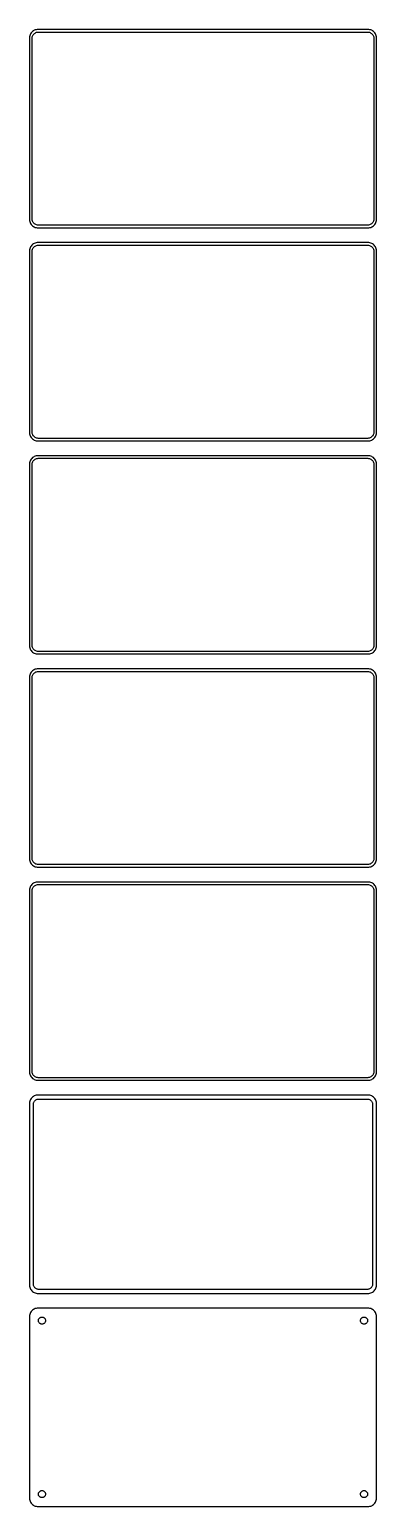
# Model space of a CAD drawing. Header units: metres. Extents: x -105 to 105, y 1875 to 3801.
# Drawn here: x -105 to 105, y 1875 to 2769 of the extents above; entities that cross this region are included whole.
import ezdxf

# ---------------------------------------------------------------- set-up
doc = ezdxf.new("R2010")
doc.units = ezdxf.units.M

msp = doc.modelspace()

# ---------------------------------------------------------------- linework, layer by layer
for p, q in [((-104.961, 2764.63), (-105, 2764)), ((-105, 2764), (-105, 2654)), ((-104.843, 2765.24), (-104.961, 2764.63)), ((-104.649, 2765.84), (-104.843, 2765.24)), ((-104.382, 2766.41), (-104.649, 2765.84)), ((-104.045, 2766.94), (-104.382, 2766.41)), ((-103.645, 2767.42), (-104.045, 2766.94)), ((-103.187, 2767.85), (-103.645, 2767.42)), ((-103.5, 2763.5), (-103.468, 2764)), ((-103.5, 2654.5), (-103.5, 2763.5)), ((-103.468, 2764), (-103.374, 2764.49)), ((-103.374, 2764.49), (-103.219, 2764.97)), ((-103.219, 2764.97), (-103.005, 2765.43)), ((-102.679, 2768.22), (-103.187, 2767.85)), ((-103.005, 2765.43), (-102.736, 2765.85)), ((-102.736, 2765.85), (-102.416, 2766.24)), ((-102.129, 2768.52), (-102.679, 2768.22)), ((-102.416, 2766.24), (-102.05, 2766.58)), ((-101.545, 2768.76), (-102.129, 2768.52)), ((-102.05, 2766.58), (-101.643, 2766.88)), ((-101.643, 2766.88), (-101.203, 2767.12)), ((-100.937, 2768.91), (-101.545, 2768.76)), ((-101.203, 2767.12), (-100.736, 2767.3)), ((-100.314, 2768.99), (-100.937, 2768.91)), ((-100.736, 2767.3), (-100.25, 2767.43)), ((100.314, 2768.99), (-100.314, 2768.99)), ((-100.25, 2767.43), (-99.7512, 2767.49)), ((-99.7512, 2767.49), (99.7512, 2767.49)), ((99.7512, 2767.49), (100.25, 2767.43)), ((100.25, 2767.43), (100.736, 2767.3)), ((100.937, 2768.91), (100.314, 2768.99)), ((100.736, 2767.3), (101.203, 2767.12)), ((101.545, 2768.76), (100.937, 2768.91)), ((101.203, 2767.12), (101.643, 2766.88)), ((102.129, 2768.52), (101.545, 2768.76)), ((101.643, 2766.88), (102.05, 2766.58)), ((102.05, 2766.58), (102.416, 2766.24)), ((102.679, 2768.22), (102.129, 2768.52)), ((102.416, 2766.24), (102.736, 2765.85)), ((103.187, 2767.85), (102.679, 2768.22)), ((102.736, 2765.85), (103.005, 2765.43)), ((103.005, 2765.43), (103.219, 2764.97)), ((103.645, 2767.42), (103.187, 2767.85)), ((103.219, 2764.97), (103.374, 2764.49)), ((103.374, 2764.49), (103.468, 2764)), ((103.468, 2764), (103.5, 2763.5)), ((103.5, 2763.5), (103.5, 2654.5)), ((104.045, 2766.94), (103.645, 2767.42)), ((104.382, 2766.41), (104.045, 2766.94)), ((104.649, 2765.84), (104.382, 2766.41)), ((104.843, 2765.24), (104.649, 2765.84)), ((104.961, 2764.63), (104.843, 2765.24)), ((105, 2764), (104.961, 2764.63)), ((105, 2654), (105, 2764)), ((-105, 2654), (-104.961, 2653.37)), ((-104.961, 2653.37), (-104.843, 2652.76)), ((-104.843, 2652.76), (-104.649, 2652.16)), ((-104.649, 2652.16), (-104.382, 2651.59)), ((-104.382, 2651.59), (-104.045, 2651.06)), ((-104.045, 2651.06), (-103.645, 2650.58)), ((-103.645, 2650.58), (-103.187, 2650.15)), ((-103.468, 2654), (-103.5, 2654.5)), ((-103.374, 2653.51), (-103.468, 2654)), ((-103.219, 2653.03), (-103.374, 2653.51)), ((-103.005, 2652.57), (-103.219, 2653.03)), ((-103.187, 2650.15), (-102.679, 2649.78)), ((-102.736, 2652.15), (-103.005, 2652.57)), ((-102.416, 2651.76), (-102.736, 2652.15)), ((-102.679, 2649.78), (-102.129, 2649.48)), ((-102.05, 2651.42), (-102.416, 2651.76)), ((-102.129, 2649.48), (-101.545, 2649.24)), ((-101.643, 2651.12), (-102.05, 2651.42)), ((-101.203, 2650.88), (-101.643, 2651.12)), ((-101.545, 2649.24), (-100.937, 2649.09)), ((-100.736, 2650.7), (-101.203, 2650.88)), ((-100.937, 2649.09), (-100.314, 2649.01)), ((-100.25, 2650.57), (-100.736, 2650.7)), ((-100.314, 2649.01), (100.314, 2649.01)), ((-99.7512, 2650.51), (-100.25, 2650.57)), ((99.7512, 2650.51), (-99.7512, 2650.51)), ((100.25, 2650.57), (99.7512, 2650.51)), ((100.736, 2650.7), (100.25, 2650.57)), ((100.314, 2649.01), (100.937, 2649.09)), ((101.203, 2650.88), (100.736, 2650.7)), ((100.937, 2649.09), (101.545, 2649.24)), ((101.643, 2651.12), (101.203, 2650.88)), ((101.545, 2649.24), (102.129, 2649.48)), ((102.05, 2651.42), (101.643, 2651.12)), ((102.416, 2651.76), (102.05, 2651.42)), ((102.129, 2649.48), (102.679, 2649.78)), ((102.736, 2652.15), (102.416, 2651.76)), ((102.679, 2649.78), (103.187, 2650.15)), ((103.005, 2652.57), (102.736, 2652.15)), ((103.219, 2653.03), (103.005, 2652.57)), ((103.187, 2650.15), (103.645, 2650.58)), ((103.374, 2653.51), (103.219, 2653.03)), ((103.468, 2654), (103.374, 2653.51)), ((103.5, 2654.5), (103.468, 2654)), ((103.645, 2650.58), (104.045, 2651.06)), ((104.045, 2651.06), (104.382, 2651.59)), ((104.382, 2651.59), (104.649, 2652.16)), ((104.649, 2652.16), (104.843, 2652.76)), ((104.843, 2652.76), (104.961, 2653.37)), ((104.961, 2653.37), (105, 2654)), ((-104.382, 2637.41), (-104.649, 2636.84)), ((-104.045, 2637.94), (-104.382, 2637.41)), ((-103.645, 2638.42), (-104.045, 2637.94)), ((-103.187, 2638.85), (-103.645, 2638.42)), ((-102.679, 2639.22), (-103.187, 2638.85)), ((-102.129, 2639.52), (-102.679, 2639.22)), ((-102.416, 2637.24), (-102.05, 2637.58)), ((-101.545, 2639.76), (-102.129, 2639.52)), ((-102.05, 2637.58), (-101.643, 2637.88)), ((-101.643, 2637.88), (-101.203, 2638.12)), ((-100.937, 2639.91), (-101.545, 2639.76)), ((-101.203, 2638.12), (-100.736, 2638.3)), ((-100.314, 2639.99), (-100.937, 2639.91)), ((-100.736, 2638.3), (-100.25, 2638.43)), ((100.314, 2639.99), (-100.314, 2639.99)), ((-100.25, 2638.43), (-99.7512, 2638.49)), ((-99.7512, 2638.49), (99.7512, 2638.49)), ((99.7512, 2638.49), (100.25, 2638.43)), ((100.25, 2638.43), (100.736, 2638.3)), ((100.937, 2639.91), (100.314, 2639.99)), ((100.736, 2638.3), (101.203, 2638.12)), ((101.545, 2639.76), (100.937, 2639.91)), ((101.203, 2638.12), (101.643, 2637.88)), ((102.129, 2639.52), (101.545, 2639.76)), ((101.643, 2637.88), (102.05, 2637.58)), ((102.05, 2637.58), (102.416, 2637.24)), ((102.679, 2639.22), (102.129, 2639.52)), ((103.187, 2638.85), (102.679, 2639.22)), ((103.645, 2638.42), (103.187, 2638.85)), ((104.045, 2637.94), (103.645, 2638.42)), ((104.382, 2637.41), (104.045, 2637.94)), ((104.649, 2636.84), (104.382, 2637.41)), ((-104.961, 2635.63), (-105, 2635)), ((-105, 2635), (-105, 2525)), ((-104.843, 2636.24), (-104.961, 2635.63)), ((-104.649, 2636.84), (-104.843, 2636.24)), ((-103.5, 2634.5), (-103.468, 2635)), ((-103.5, 2525.5), (-103.5, 2634.5)), ((-103.468, 2635), (-103.374, 2635.49)), ((-103.374, 2635.49), (-103.219, 2635.97)), ((-103.219, 2635.97), (-103.005, 2636.43)), ((-103.005, 2636.43), (-102.736, 2636.85)), ((-102.736, 2636.85), (-102.416, 2637.24)), ((102.416, 2637.24), (102.736, 2636.85)), ((102.736, 2636.85), (103.005, 2636.43)), ((103.005, 2636.43), (103.219, 2635.97)), ((103.219, 2635.97), (103.374, 2635.49)), ((103.374, 2635.49), (103.468, 2635)), ((103.468, 2635), (103.5, 2634.5)), ((103.5, 2634.5), (103.5, 2525.5)), ((104.843, 2636.24), (104.649, 2636.84)), ((104.961, 2635.63), (104.843, 2636.24)), ((105, 2635), (104.961, 2635.63)), ((105, 2525), (105, 2635)), ((-105, 2525), (-104.961, 2524.37)), ((-104.961, 2524.37), (-104.843, 2523.76)), ((-104.843, 2523.76), (-104.649, 2523.16)), ((-104.649, 2523.16), (-104.382, 2522.59)), ((-104.382, 2522.59), (-104.045, 2522.06)), ((-104.045, 2522.06), (-103.645, 2521.58)), ((-103.645, 2521.58), (-103.187, 2521.15)), ((-103.468, 2525), (-103.5, 2525.5)), ((-103.374, 2524.51), (-103.468, 2525)), ((-103.219, 2524.03), (-103.374, 2524.51)), ((-103.005, 2523.57), (-103.219, 2524.03)), ((-103.187, 2521.15), (-102.679, 2520.78)), ((-102.736, 2523.15), (-103.005, 2523.57)), ((-102.416, 2522.76), (-102.736, 2523.15)), ((-102.05, 2522.42), (-102.416, 2522.76)), ((-101.643, 2522.12), (-102.05, 2522.42)), ((-101.203, 2521.88), (-101.643, 2522.12)), ((-100.736, 2521.7), (-101.203, 2521.88)), ((-100.25, 2521.57), (-100.736, 2521.7)), ((-99.7512, 2521.51), (-100.25, 2521.57)), ((99.7512, 2521.51), (-99.7512, 2521.51)), ((100.25, 2521.57), (99.7512, 2521.51)), ((100.736, 2521.7), (100.25, 2521.57)), ((101.203, 2521.88), (100.736, 2521.7)), ((101.643, 2522.12), (101.203, 2521.88)), ((102.05, 2522.42), (101.643, 2522.12)), ((102.416, 2522.76), (102.05, 2522.42)), ((102.736, 2523.15), (102.416, 2522.76)), ((102.679, 2520.78), (103.187, 2521.15)), ((103.005, 2523.57), (102.736, 2523.15)), ((103.219, 2524.03), (103.005, 2523.57)), ((103.187, 2521.15), (103.645, 2521.58)), ((103.374, 2524.51), (103.219, 2524.03)), ((103.468, 2525), (103.374, 2524.51)), ((103.5, 2525.5), (103.468, 2525)), ((103.645, 2521.58), (104.045, 2522.06)), ((104.045, 2522.06), (104.382, 2522.59)), ((104.382, 2522.59), (104.649, 2523.16)), ((104.649, 2523.16), (104.843, 2523.76)), ((104.843, 2523.76), (104.961, 2524.37)), ((104.961, 2524.37), (105, 2525)), ((-102.679, 2520.78), (-102.129, 2520.48)), ((-102.129, 2520.48), (-101.545, 2520.24)), ((-101.545, 2520.24), (-100.937, 2520.09)), ((-100.937, 2520.09), (-100.314, 2520.01)), ((-100.314, 2520.01), (100.314, 2520.01)), ((100.314, 2520.01), (100.937, 2520.09)), ((100.937, 2520.09), (101.545, 2520.24)), ((101.545, 2520.24), (102.129, 2520.48)), ((102.129, 2520.48), (102.679, 2520.78)), ((-104.961, 2506.63), (-105, 2506)), ((-105, 2506), (-105, 2396)), ((-104.843, 2507.24), (-104.961, 2506.63)), ((-104.649, 2507.84), (-104.843, 2507.24)), ((-104.382, 2508.41), (-104.649, 2507.84)), ((-104.045, 2508.94), (-104.382, 2508.41)), ((-103.645, 2509.42), (-104.045, 2508.94)), ((-103.187, 2509.85), (-103.645, 2509.42)), ((-103.5, 2505.5), (-103.468, 2506)), ((-103.5, 2396.5), (-103.5, 2505.5)), ((-103.468, 2506), (-103.374, 2506.49)), ((-103.374, 2506.49), (-103.219, 2506.97)), ((-103.219, 2506.97), (-103.005, 2507.43)), ((-102.679, 2510.22), (-103.187, 2509.85)), ((-103.005, 2507.43), (-102.736, 2507.85)), ((-102.736, 2507.85), (-102.416, 2508.24)), ((-102.129, 2510.52), (-102.679, 2510.22)), ((-102.416, 2508.24), (-102.05, 2508.58)), ((-101.545, 2510.76), (-102.129, 2510.52)), ((-102.05, 2508.58), (-101.643, 2508.88)), ((-101.643, 2508.88), (-101.203, 2509.12)), ((-100.937, 2510.91), (-101.545, 2510.76)), ((-101.203, 2509.12), (-100.736, 2509.3)), ((-100.314, 2510.99), (-100.937, 2510.91)), ((-100.736, 2509.3), (-100.25, 2509.43)), ((100.314, 2510.99), (-100.314, 2510.99)), ((-100.25, 2509.43), (-99.7512, 2509.49)), ((-99.7512, 2509.49), (99.7512, 2509.49)), ((99.7512, 2509.49), (100.25, 2509.43)), ((100.25, 2509.43), (100.736, 2509.3)), ((100.937, 2510.91), (100.314, 2510.99)), ((100.736, 2509.3), (101.203, 2509.12)), ((101.545, 2510.76), (100.937, 2510.91)), ((101.203, 2509.12), (101.643, 2508.88)), ((102.129, 2510.52), (101.545, 2510.76)), ((101.643, 2508.88), (102.05, 2508.58)), ((102.05, 2508.58), (102.416, 2508.24)), ((102.679, 2510.22), (102.129, 2510.52)), ((102.416, 2508.24), (102.736, 2507.85)), ((103.187, 2509.85), (102.679, 2510.22)), ((102.736, 2507.85), (103.005, 2507.43)), ((103.005, 2507.43), (103.219, 2506.97)), ((103.645, 2509.42), (103.187, 2509.85)), ((103.219, 2506.97), (103.374, 2506.49)), ((103.374, 2506.49), (103.468, 2506)), ((103.468, 2506), (103.5, 2505.5)), ((103.5, 2505.5), (103.5, 2396.5)), ((104.045, 2508.94), (103.645, 2509.42)), ((104.382, 2508.41), (104.045, 2508.94)), ((104.649, 2507.84), (104.382, 2508.41)), ((104.843, 2507.24), (104.649, 2507.84)), ((104.961, 2506.63), (104.843, 2507.24)), ((105, 2506), (104.961, 2506.63)), ((105, 2396), (105, 2506)), ((-105, 2396), (-104.961, 2395.37)), ((-103.468, 2396), (-103.5, 2396.5)), ((-103.374, 2395.51), (-103.468, 2396)), ((103.468, 2396), (103.374, 2395.51)), ((103.5, 2396.5), (103.468, 2396)), ((104.961, 2395.37), (105, 2396)), ((-104.961, 2395.37), (-104.843, 2394.76)), ((-104.843, 2394.76), (-104.649, 2394.16)), ((-104.649, 2394.16), (-104.382, 2393.59)), ((-104.382, 2393.59), (-104.045, 2393.06)), ((-104.045, 2393.06), (-103.645, 2392.58)), ((-103.645, 2392.58), (-103.187, 2392.15)), ((-103.219, 2395.03), (-103.374, 2395.51)), ((-103.005, 2394.57), (-103.219, 2395.03)), ((-103.187, 2392.15), (-102.679, 2391.78)), ((-102.736, 2394.15), (-103.005, 2394.57)), ((-102.416, 2393.76), (-102.736, 2394.15)), ((-102.679, 2391.78), (-102.129, 2391.48)), ((-102.05, 2393.42), (-102.416, 2393.76)), ((-102.129, 2391.48), (-101.545, 2391.24)), ((-101.643, 2393.12), (-102.05, 2393.42)), ((-101.203, 2392.88), (-101.643, 2393.12)), ((-101.545, 2391.24), (-100.937, 2391.09)), ((-100.736, 2392.7), (-101.203, 2392.88)), ((-100.937, 2391.09), (-100.314, 2391.01)), ((-100.25, 2392.57), (-100.736, 2392.7)), ((-100.314, 2391.01), (100.314, 2391.01)), ((-99.7512, 2392.51), (-100.25, 2392.57)), ((99.7512, 2392.51), (-99.7512, 2392.51)), ((100.25, 2392.57), (99.7512, 2392.51)), ((100.736, 2392.7), (100.25, 2392.57)), ((100.314, 2391.01), (100.937, 2391.09)), ((101.203, 2392.88), (100.736, 2392.7)), ((100.937, 2391.09), (101.545, 2391.24)), ((101.643, 2393.12), (101.203, 2392.88)), ((101.545, 2391.24), (102.129, 2391.48)), ((102.05, 2393.42), (101.643, 2393.12)), ((102.416, 2393.76), (102.05, 2393.42)), ((102.129, 2391.48), (102.679, 2391.78)), ((102.736, 2394.15), (102.416, 2393.76)), ((102.679, 2391.78), (103.187, 2392.15)), ((103.005, 2394.57), (102.736, 2394.15)), ((103.219, 2395.03), (103.005, 2394.57)), ((103.187, 2392.15), (103.645, 2392.58)), ((103.374, 2395.51), (103.219, 2395.03)), ((103.645, 2392.58), (104.045, 2393.06)), ((104.045, 2393.06), (104.382, 2393.59)), ((104.382, 2393.59), (104.649, 2394.16)), ((104.649, 2394.16), (104.843, 2394.76)), ((104.843, 2394.76), (104.961, 2395.37)), ((-104.843, 2378.24), (-104.961, 2377.63)), ((-104.649, 2378.84), (-104.843, 2378.24)), ((-104.382, 2379.41), (-104.649, 2378.84)), ((-104.045, 2379.94), (-104.382, 2379.41)), ((-103.645, 2380.42), (-104.045, 2379.94)), ((-103.187, 2380.85), (-103.645, 2380.42)), ((-103.219, 2377.97), (-103.005, 2378.43)), ((-102.679, 2381.22), (-103.187, 2380.85)), ((-103.005, 2378.43), (-102.736, 2378.85)), ((-102.736, 2378.85), (-102.416, 2379.24)), ((-102.129, 2381.52), (-102.679, 2381.22)), ((-102.416, 2379.24), (-102.05, 2379.58)), ((-101.545, 2381.76), (-102.129, 2381.52)), ((-102.05, 2379.58), (-101.643, 2379.88)), ((-101.643, 2379.88), (-101.203, 2380.12)), ((-100.937, 2381.91), (-101.545, 2381.76)), ((-101.203, 2380.12), (-100.736, 2380.3)), ((-100.314, 2381.99), (-100.937, 2381.91)), ((-100.736, 2380.3), (-100.25, 2380.43)), ((100.314, 2381.99), (-100.314, 2381.99)), ((-100.25, 2380.43), (-99.7512, 2380.49)), ((-99.7512, 2380.49), (99.7512, 2380.49)), ((99.7512, 2380.49), (100.25, 2380.43)), ((100.25, 2380.43), (100.736, 2380.3)), ((100.937, 2381.91), (100.314, 2381.99)), ((100.736, 2380.3), (101.203, 2380.12)), ((101.545, 2381.76), (100.937, 2381.91)), ((101.203, 2380.12), (101.643, 2379.88)), ((102.129, 2381.52), (101.545, 2381.76)), ((101.643, 2379.88), (102.05, 2379.58)), ((102.05, 2379.58), (102.416, 2379.24)), ((102.679, 2381.22), (102.129, 2381.52)), ((102.416, 2379.24), (102.736, 2378.85)), ((103.187, 2380.85), (102.679, 2381.22)), ((102.736, 2378.85), (103.005, 2378.43)), ((103.005, 2378.43), (103.219, 2377.97)), ((103.645, 2380.42), (103.187, 2380.85)), ((104.045, 2379.94), (103.645, 2380.42)), ((104.382, 2379.41), (104.045, 2379.94)), ((104.649, 2378.84), (104.382, 2379.41)), ((104.843, 2378.24), (104.649, 2378.84)), ((104.961, 2377.63), (104.843, 2378.24)), ((-104.961, 2377.63), (-105, 2377)), ((-105, 2377), (-105, 2267)), ((-103.5, 2376.5), (-103.468, 2377)), ((-103.5, 2267.5), (-103.5, 2376.5)), ((-103.468, 2377), (-103.374, 2377.49)), ((-103.374, 2377.49), (-103.219, 2377.97)), ((103.219, 2377.97), (103.374, 2377.49)), ((103.374, 2377.49), (103.468, 2377)), ((103.468, 2377), (103.5, 2376.5)), ((103.5, 2376.5), (103.5, 2267.5)), ((105, 2377), (104.961, 2377.63)), ((105, 2267), (105, 2377)), ((-105, 2267), (-104.961, 2266.37)), ((-104.961, 2266.37), (-104.843, 2265.76)), ((-104.843, 2265.76), (-104.649, 2265.16)), ((-104.649, 2265.16), (-104.382, 2264.59)), ((-104.382, 2264.59), (-104.045, 2264.06)), ((-104.045, 2264.06), (-103.645, 2263.58)), ((-103.645, 2263.58), (-103.187, 2263.15)), ((-103.468, 2267), (-103.5, 2267.5)), ((-103.374, 2266.51), (-103.468, 2267)), ((-103.219, 2266.03), (-103.374, 2266.51)), ((-103.005, 2265.57), (-103.219, 2266.03)), ((-103.187, 2263.15), (-102.679, 2262.78)), ((-102.736, 2265.15), (-103.005, 2265.57)), ((-102.416, 2264.76), (-102.736, 2265.15)), ((-102.679, 2262.78), (-102.129, 2262.48)), ((-102.05, 2264.42), (-102.416, 2264.76)), ((-102.129, 2262.48), (-101.545, 2262.24)), ((-101.643, 2264.12), (-102.05, 2264.42)), ((-101.203, 2263.88), (-101.643, 2264.12)), ((-101.545, 2262.24), (-100.937, 2262.09)), ((-100.736, 2263.7), (-101.203, 2263.88)), ((-100.937, 2262.09), (-100.314, 2262.01)), ((-100.25, 2263.57), (-100.736, 2263.7)), ((-100.314, 2262.01), (100.314, 2262.01)), ((-99.7512, 2263.51), (-100.25, 2263.57)), ((99.7512, 2263.51), (-99.7512, 2263.51)), ((100.25, 2263.57), (99.7512, 2263.51)), ((100.736, 2263.7), (100.25, 2263.57)), ((100.314, 2262.01), (100.937, 2262.09)), ((101.203, 2263.88), (100.736, 2263.7)), ((100.937, 2262.09), (101.545, 2262.24)), ((101.643, 2264.12), (101.203, 2263.88)), ((101.545, 2262.24), (102.129, 2262.48)), ((102.05, 2264.42), (101.643, 2264.12)), ((102.416, 2264.76), (102.05, 2264.42)), ((102.129, 2262.48), (102.679, 2262.78)), ((102.736, 2265.15), (102.416, 2264.76)), ((102.679, 2262.78), (103.187, 2263.15)), ((103.005, 2265.57), (102.736, 2265.15)), ((103.219, 2266.03), (103.005, 2265.57)), ((103.187, 2263.15), (103.645, 2263.58)), ((103.374, 2266.51), (103.219, 2266.03)), ((103.468, 2267), (103.374, 2266.51)), ((103.5, 2267.5), (103.468, 2267)), ((103.645, 2263.58), (104.045, 2264.06)), ((104.045, 2264.06), (104.382, 2264.59)), ((104.382, 2264.59), (104.649, 2265.16)), ((104.649, 2265.16), (104.843, 2265.76)), ((104.843, 2265.76), (104.961, 2266.37)), ((104.961, 2266.37), (105, 2267)), ((-100.937, 2252.91), (-101.545, 2252.76)), ((-100.314, 2252.99), (-100.937, 2252.91)), ((100.314, 2252.99), (-100.314, 2252.99)), ((100.937, 2252.91), (100.314, 2252.99)), ((101.545, 2252.76), (100.937, 2252.91)), ((-104.961, 2248.63), (-105, 2248)), ((-105, 2248), (-105, 2138)), ((-104.843, 2249.24), (-104.961, 2248.63)), ((-104.649, 2249.84), (-104.843, 2249.24)), ((-104.382, 2250.41), (-104.649, 2249.84)), ((-104.045, 2250.94), (-104.382, 2250.41)), ((-103.645, 2251.42), (-104.045, 2250.94)), ((-103.187, 2251.85), (-103.645, 2251.42)), ((-103.5, 2247.5), (-103.468, 2248)), ((-103.5, 2138.5), (-103.5, 2247.5)), ((-103.468, 2248), (-103.374, 2248.49)), ((-103.374, 2248.49), (-103.219, 2248.97)), ((-103.219, 2248.97), (-103.005, 2249.43)), ((-102.679, 2252.22), (-103.187, 2251.85)), ((-103.005, 2249.43), (-102.736, 2249.85)), ((-102.736, 2249.85), (-102.416, 2250.24)), ((-102.129, 2252.52), (-102.679, 2252.22)), ((-102.416, 2250.24), (-102.05, 2250.58)), ((-101.545, 2252.76), (-102.129, 2252.52)), ((-102.05, 2250.58), (-101.643, 2250.88)), ((-101.643, 2250.88), (-101.203, 2251.12)), ((-101.203, 2251.12), (-100.736, 2251.3)), ((-100.736, 2251.3), (-100.25, 2251.43)), ((-100.25, 2251.43), (-99.7512, 2251.49)), ((-99.7512, 2251.49), (99.7512, 2251.49)), ((99.7512, 2251.49), (100.25, 2251.43)), ((100.25, 2251.43), (100.736, 2251.3)), ((100.736, 2251.3), (101.203, 2251.12)), ((101.203, 2251.12), (101.643, 2250.88)), ((102.129, 2252.52), (101.545, 2252.76)), ((101.643, 2250.88), (102.05, 2250.58)), ((102.05, 2250.58), (102.416, 2250.24)), ((102.679, 2252.22), (102.129, 2252.52)), ((102.416, 2250.24), (102.736, 2249.85)), ((103.187, 2251.85), (102.679, 2252.22)), ((102.736, 2249.85), (103.005, 2249.43)), ((103.005, 2249.43), (103.219, 2248.97)), ((103.645, 2251.42), (103.187, 2251.85)), ((103.219, 2248.97), (103.374, 2248.49)), ((103.374, 2248.49), (103.468, 2248)), ((103.468, 2248), (103.5, 2247.5)), ((103.5, 2247.5), (103.5, 2138.5)), ((104.045, 2250.94), (103.645, 2251.42)), ((104.382, 2250.41), (104.045, 2250.94)), ((104.649, 2249.84), (104.382, 2250.41)), ((104.843, 2249.24), (104.649, 2249.84)), ((104.961, 2248.63), (104.843, 2249.24)), ((105, 2248), (104.961, 2248.63)), ((105, 2138), (105, 2248)), ((-105, 2138), (-104.961, 2137.37)), ((-104.961, 2137.37), (-104.843, 2136.76)), ((-104.843, 2136.76), (-104.649, 2136.16)), ((-103.468, 2138), (-103.5, 2138.5)), ((-103.374, 2137.51), (-103.468, 2138)), ((-103.219, 2137.03), (-103.374, 2137.51)), ((-103.005, 2136.57), (-103.219, 2137.03)), ((103.219, 2137.03), (103.005, 2136.57)), ((103.374, 2137.51), (103.219, 2137.03)), ((103.468, 2138), (103.374, 2137.51)), ((103.5, 2138.5), (103.468, 2138)), ((104.649, 2136.16), (104.843, 2136.76)), ((104.843, 2136.76), (104.961, 2137.37)), ((104.961, 2137.37), (105, 2138)), ((-104.649, 2136.16), (-104.382, 2135.59)), ((-104.382, 2135.59), (-104.045, 2135.06)), ((-104.045, 2135.06), (-103.645, 2134.58)), ((-103.645, 2134.58), (-103.187, 2134.15)), ((-103.187, 2134.15), (-102.679, 2133.78)), ((-102.736, 2136.15), (-103.005, 2136.57)), ((-102.416, 2135.76), (-102.736, 2136.15)), ((-102.679, 2133.78), (-102.129, 2133.48)), ((-102.05, 2135.42), (-102.416, 2135.76)), ((-102.129, 2133.48), (-101.545, 2133.24)), ((-101.643, 2135.12), (-102.05, 2135.42)), ((-101.203, 2134.88), (-101.643, 2135.12)), ((-101.545, 2133.24), (-100.937, 2133.09)), ((-100.736, 2134.7), (-101.203, 2134.88)), ((-100.937, 2133.09), (-100.314, 2133.01)), ((-100.25, 2134.57), (-100.736, 2134.7)), ((-100.314, 2133.01), (100.314, 2133.01)), ((-99.7512, 2134.51), (-100.25, 2134.57)), ((99.7512, 2134.51), (-99.7512, 2134.51)), ((100.25, 2134.57), (99.7512, 2134.51)), ((100.736, 2134.7), (100.25, 2134.57)), ((100.314, 2133.01), (100.937, 2133.09)), ((101.203, 2134.88), (100.736, 2134.7)), ((100.937, 2133.09), (101.545, 2133.24)), ((101.643, 2135.12), (101.203, 2134.88)), ((101.545, 2133.24), (102.129, 2133.48)), ((102.05, 2135.42), (101.643, 2135.12)), ((102.416, 2135.76), (102.05, 2135.42)), ((102.129, 2133.48), (102.679, 2133.78)), ((102.736, 2136.15), (102.416, 2135.76)), ((102.679, 2133.78), (103.187, 2134.15)), ((103.005, 2136.57), (102.736, 2136.15)), ((103.187, 2134.15), (103.645, 2134.58)), ((103.645, 2134.58), (104.045, 2135.06)), ((104.045, 2135.06), (104.382, 2135.59)), ((104.382, 2135.59), (104.649, 2136.16)), ((-104.961, 2119.63), (-105, 2119)), ((-105, 2119), (-105, 2009)), ((-104.843, 2120.24), (-104.961, 2119.63)), ((-104.649, 2120.84), (-104.843, 2120.24)), ((-104.382, 2121.41), (-104.649, 2120.84)), ((-104.045, 2121.94), (-104.382, 2121.41)), ((-103.645, 2122.42), (-104.045, 2121.94)), ((-103.187, 2122.85), (-103.645, 2122.42)), ((-102.679, 2123.22), (-103.187, 2122.85)), ((-102.129, 2123.52), (-102.679, 2123.22)), ((-102.613, 2118.5), (-102.588, 2118.89)), ((-102.588, 2118.89), (-102.515, 2119.27)), ((-102.515, 2119.27), (-102.394, 2119.65)), ((-102.394, 2119.65), (-102.228, 2120)), ((-102.228, 2120), (-102.018, 2120.33)), ((-101.545, 2123.76), (-102.129, 2123.52)), ((-102.018, 2120.33), (-101.769, 2120.63)), ((-101.769, 2120.63), (-101.484, 2120.9)), ((-100.937, 2123.91), (-101.545, 2123.76)), ((-101.484, 2120.9), (-101.168, 2121.13)), ((-101.168, 2121.13), (-100.825, 2121.32)), ((-100.314, 2123.99), (-100.937, 2123.91)), ((-100.825, 2121.32), (-100.462, 2121.46)), ((-100.462, 2121.46), (-100.083, 2121.56)), ((100.314, 2123.99), (-100.314, 2123.99)), ((-100.083, 2121.56), (-99.6955, 2121.61)), ((-99.6955, 2121.61), (99.6955, 2121.61)), ((99.6955, 2121.61), (100.083, 2121.56)), ((100.083, 2121.56), (100.462, 2121.46)), ((100.937, 2123.91), (100.314, 2123.99)), ((100.462, 2121.46), (100.825, 2121.32)), ((100.825, 2121.32), (101.168, 2121.13)), ((101.545, 2123.76), (100.937, 2123.91)), ((101.168, 2121.13), (101.484, 2120.9)), ((101.484, 2120.9), (101.769, 2120.63)), ((102.129, 2123.52), (101.545, 2123.76)), ((101.769, 2120.63), (102.018, 2120.33)), ((102.018, 2120.33), (102.228, 2120)), ((102.679, 2123.22), (102.129, 2123.52)), ((102.228, 2120), (102.394, 2119.65)), ((102.394, 2119.65), (102.515, 2119.27)), ((102.515, 2119.27), (102.588, 2118.89)), ((102.588, 2118.89), (102.613, 2118.5)), ((103.187, 2122.85), (102.679, 2123.22)), ((103.645, 2122.42), (103.187, 2122.85)), ((104.045, 2121.94), (103.645, 2122.42)), ((104.382, 2121.41), (104.045, 2121.94)), ((104.649, 2120.84), (104.382, 2121.41)), ((104.843, 2120.24), (104.649, 2120.84)), ((104.961, 2119.63), (104.843, 2120.24)), ((105, 2119), (104.961, 2119.63)), ((105, 2009), (105, 2119)), ((-102.613, 2009.5), (-102.613, 2118.5)), ((102.613, 2118.5), (102.613, 2009.5)), ((-105, 2009), (-104.961, 2008.37)), ((-104.961, 2008.37), (-104.843, 2007.76)), ((-104.843, 2007.76), (-104.649, 2007.16)), ((-104.649, 2007.16), (-104.382, 2006.59)), ((-104.382, 2006.59), (-104.045, 2006.06)), ((-104.045, 2006.06), (-103.645, 2005.58)), ((-103.645, 2005.58), (-103.187, 2005.15)), ((-103.187, 2005.15), (-102.679, 2004.78)), ((-102.679, 2004.78), (-102.129, 2004.48)), ((-102.588, 2009.11), (-102.613, 2009.5)), ((-102.515, 2008.73), (-102.588, 2009.11)), ((-102.394, 2008.35), (-102.515, 2008.73)), ((-102.228, 2008), (-102.394, 2008.35)), ((-102.018, 2007.67), (-102.228, 2008)), ((-102.129, 2004.48), (-101.545, 2004.24)), ((-101.769, 2007.37), (-102.018, 2007.67)), ((-101.484, 2007.1), (-101.769, 2007.37)), ((-101.545, 2004.24), (-100.937, 2004.09)), ((-101.168, 2006.87), (-101.484, 2007.1)), ((-100.825, 2006.68), (-101.168, 2006.87)), ((-100.937, 2004.09), (-100.314, 2004.01)), ((-100.462, 2006.54), (-100.825, 2006.68)), ((-100.083, 2006.44), (-100.462, 2006.54)), ((-100.314, 2004.01), (100.314, 2004.01)), ((-99.6955, 2006.39), (-100.083, 2006.44)), ((99.6955, 2006.39), (-99.6955, 2006.39)), ((100.083, 2006.44), (99.6955, 2006.39)), ((100.462, 2006.54), (100.083, 2006.44)), ((100.314, 2004.01), (100.937, 2004.09)), ((100.825, 2006.68), (100.462, 2006.54)), ((101.168, 2006.87), (100.825, 2006.68)), ((100.937, 2004.09), (101.545, 2004.24)), ((101.484, 2007.1), (101.168, 2006.87)), ((101.769, 2007.37), (101.484, 2007.1)), ((101.545, 2004.24), (102.129, 2004.48)), ((102.018, 2007.67), (101.769, 2007.37)), ((102.228, 2008), (102.018, 2007.67)), ((102.129, 2004.48), (102.679, 2004.78)), ((102.394, 2008.35), (102.228, 2008)), ((102.515, 2008.73), (102.394, 2008.35)), ((102.588, 2009.11), (102.515, 2008.73)), ((102.613, 2009.5), (102.588, 2009.11)), ((102.679, 2004.78), (103.187, 2005.15)), ((103.187, 2005.15), (103.645, 2005.58)), ((103.645, 2005.58), (104.045, 2006.06)), ((104.045, 2006.06), (104.382, 2006.59)), ((104.382, 2006.59), (104.649, 2007.16)), ((104.649, 2007.16), (104.843, 2007.76)), ((104.843, 2007.76), (104.961, 2008.37)), ((104.961, 2008.37), (105, 2009)), ((-103.187, 1993.85), (-103.645, 1993.42)), ((-102.679, 1994.22), (-103.187, 1993.85)), ((-102.129, 1994.52), (-102.679, 1994.22)), ((-101.545, 1994.76), (-102.129, 1994.52)), ((-100.937, 1994.91), (-101.545, 1994.76)), ((-100.314, 1994.99), (-100.937, 1994.91)), ((100.314, 1994.99), (-100.314, 1994.99)), ((100.937, 1994.91), (100.314, 1994.99)), ((101.545, 1994.76), (100.937, 1994.91)), ((102.129, 1994.52), (101.545, 1994.76)), ((102.679, 1994.22), (102.129, 1994.52)), ((103.187, 1993.85), (102.679, 1994.22)), ((103.645, 1993.42), (103.187, 1993.85)), ((-104.961, 1990.63), (-105, 1990)), ((-105, 1990), (-105, 1880)), ((-104.843, 1991.24), (-104.961, 1990.63)), ((-104.649, 1991.84), (-104.843, 1991.24)), ((-104.382, 1992.41), (-104.649, 1991.84)), ((-104.045, 1992.94), (-104.382, 1992.41)), ((-103.645, 1993.42), (-104.045, 1992.94)), ((-99.6353, 1987.5), (-99.6185, 1987.77)), ((-99.6185, 1987.23), (-99.6353, 1987.5)), ((-99.6185, 1987.77), (-99.5682, 1988.03)), ((-99.5682, 1986.97), (-99.6185, 1987.23)), ((-99.5682, 1988.03), (-99.4853, 1988.29)), ((-99.4853, 1986.71), (-99.5682, 1986.97)), ((-99.4853, 1988.29), (-99.3712, 1988.53)), ((-99.3712, 1986.47), (-99.4853, 1986.71)), ((-99.3712, 1988.53), (-99.2275, 1988.76)), ((-99.2275, 1986.24), (-99.3712, 1986.47)), ((-99.2275, 1988.76), (-99.0566, 1988.96)), ((-99.0566, 1986.04), (-99.2275, 1986.24)), ((-99.0566, 1988.96), (-98.8611, 1989.15)), ((-98.8611, 1985.85), (-99.0566, 1986.04)), ((-98.8611, 1989.15), (-98.6441, 1989.3)), ((-98.6441, 1985.7), (-98.8611, 1985.85)), ((-98.6441, 1989.3), (-98.4092, 1989.43)), ((-98.4092, 1985.57), (-98.6441, 1985.7)), ((-98.4092, 1989.43), (-98.1598, 1989.53)), ((-98.1598, 1985.47), (-98.4092, 1985.57)), ((-98.1598, 1989.53), (-97.9001, 1989.6)), ((-97.9001, 1985.4), (-98.1598, 1985.47)), ((-97.9001, 1989.6), (-97.6341, 1989.63)), ((-97.6341, 1985.37), (-97.9001, 1985.4)), ((-97.6341, 1989.63), (-97.3659, 1989.63)), ((-97.3659, 1985.37), (-97.6341, 1985.37)), ((-97.3659, 1989.63), (-97.0999, 1989.6)), ((-97.0999, 1985.4), (-97.3659, 1985.37)), ((-97.0999, 1989.6), (-96.8401, 1989.53)), ((-96.8401, 1985.47), (-97.0999, 1985.4)), ((-96.8401, 1989.53), (-96.5908, 1989.43)), ((-96.5908, 1985.57), (-96.8401, 1985.47)), ((-96.5908, 1989.43), (-96.3559, 1989.3)), ((-96.3559, 1985.7), (-96.5908, 1985.57)), ((-96.3559, 1989.3), (-96.1389, 1989.15)), ((-96.1389, 1985.85), (-96.3559, 1985.7)), ((-96.1389, 1989.15), (-95.9434, 1988.96)), ((-95.9434, 1986.04), (-96.1389, 1985.85)), ((-95.9434, 1988.96), (-95.7725, 1988.76)), ((-95.7725, 1986.24), (-95.9434, 1986.04)), ((-95.7725, 1988.76), (-95.6288, 1988.53)), ((-95.6288, 1986.47), (-95.7725, 1986.24)), ((-95.6288, 1988.53), (-95.5146, 1988.29)), ((-95.5146, 1986.71), (-95.6288, 1986.47)), ((-95.5146, 1988.29), (-95.4318, 1988.03)), ((-95.4318, 1986.97), (-95.5146, 1986.71)), ((-95.4318, 1988.03), (-95.3815, 1987.77)), ((-95.3815, 1987.23), (-95.4318, 1986.97)), ((-95.3815, 1987.77), (-95.3647, 1987.5)), ((-95.3647, 1987.5), (-95.3815, 1987.23)), ((95.3647, 1987.5), (95.3815, 1987.77)), ((95.3815, 1987.23), (95.3647, 1987.5)), ((95.3815, 1987.77), (95.4318, 1988.03)), ((95.4318, 1986.97), (95.3815, 1987.23)), ((95.4318, 1988.03), (95.5146, 1988.29)), ((95.5146, 1986.71), (95.4318, 1986.97)), ((95.5146, 1988.29), (95.6288, 1988.53)), ((95.6288, 1986.47), (95.5146, 1986.71)), ((95.6288, 1988.53), (95.7725, 1988.76)), ((95.7725, 1986.24), (95.6288, 1986.47)), ((95.7725, 1988.76), (95.9434, 1988.96)), ((95.9434, 1986.04), (95.7725, 1986.24)), ((95.9434, 1988.96), (96.1389, 1989.15)), ((96.1389, 1985.85), (95.9434, 1986.04)), ((96.1389, 1989.15), (96.3559, 1989.3)), ((96.3559, 1985.7), (96.1389, 1985.85)), ((96.3559, 1989.3), (96.5908, 1989.43)), ((96.5908, 1985.57), (96.3559, 1985.7)), ((96.5908, 1989.43), (96.8401, 1989.53)), ((96.8401, 1985.47), (96.5908, 1985.57)), ((96.8401, 1989.53), (97.0999, 1989.6)), ((97.0999, 1985.4), (96.8401, 1985.47)), ((97.0999, 1989.6), (97.3659, 1989.63)), ((97.3659, 1985.37), (97.0999, 1985.4)), ((97.3659, 1989.63), (97.6341, 1989.63)), ((97.6341, 1985.37), (97.3659, 1985.37)), ((97.6341, 1989.63), (97.9001, 1989.6)), ((97.9001, 1985.4), (97.6341, 1985.37)), ((97.9001, 1989.6), (98.1598, 1989.53)), ((98.1598, 1985.47), (97.9001, 1985.4)), ((98.1598, 1989.53), (98.4092, 1989.43)), ((98.4092, 1985.57), (98.1598, 1985.47)), ((98.4092, 1989.43), (98.6441, 1989.3)), ((98.6441, 1985.7), (98.4092, 1985.57)), ((98.6441, 1989.3), (98.8611, 1989.15)), ((98.8611, 1985.85), (98.6441, 1985.7)), ((98.8611, 1989.15), (99.0566, 1988.96)), ((99.0566, 1986.04), (98.8611, 1985.85)), ((99.0566, 1988.96), (99.2275, 1988.76)), ((99.2275, 1986.24), (99.0566, 1986.04)), ((99.2275, 1988.76), (99.3712, 1988.53)), ((99.3712, 1986.47), (99.2275, 1986.24)), ((99.3712, 1988.53), (99.4853, 1988.29)), ((99.4853, 1986.71), (99.3712, 1986.47)), ((99.4853, 1988.29), (99.5682, 1988.03)), ((99.5682, 1986.97), (99.4853, 1986.71)), ((99.5682, 1988.03), (99.6185, 1987.77)), ((99.6185, 1987.23), (99.5682, 1986.97)), ((99.6185, 1987.77), (99.6353, 1987.5)), ((99.6353, 1987.5), (99.6185, 1987.23)), ((104.045, 1992.94), (103.645, 1993.42)), ((104.382, 1992.41), (104.045, 1992.94)), ((104.649, 1991.84), (104.382, 1992.41)), ((104.843, 1991.24), (104.649, 1991.84)), ((104.961, 1990.63), (104.843, 1991.24)), ((105, 1990), (104.961, 1990.63)), ((105, 1880), (105, 1990)), ((-105, 1880), (-104.961, 1879.37)), ((-104.961, 1879.37), (-104.843, 1878.76)), ((-104.843, 1878.76), (-104.649, 1878.16)), ((-104.649, 1878.16), (-104.382, 1877.59)), ((-104.382, 1877.59), (-104.045, 1877.06)), ((-99.6353, 1882.5), (-99.6185, 1882.77)), ((-99.6185, 1882.23), (-99.6353, 1882.5)), ((-99.6185, 1882.77), (-99.5682, 1883.03)), ((-99.5682, 1881.97), (-99.6185, 1882.23)), ((-99.5682, 1883.03), (-99.4853, 1883.29)), ((-99.4853, 1881.71), (-99.5682, 1881.97)), ((-99.4853, 1883.29), (-99.3712, 1883.53)), ((-99.3712, 1881.47), (-99.4853, 1881.71)), ((-99.3712, 1883.53), (-99.2275, 1883.76)), ((-99.2275, 1881.24), (-99.3712, 1881.47)), ((-99.2275, 1883.76), (-99.0566, 1883.96)), ((-99.0566, 1881.04), (-99.2275, 1881.24)), ((-99.0566, 1883.96), (-98.8611, 1884.15)), ((-98.8611, 1880.85), (-99.0566, 1881.04)), ((-98.8611, 1884.15), (-98.6441, 1884.3)), ((-98.6441, 1880.7), (-98.8611, 1880.85)), ((-98.6441, 1884.3), (-98.4092, 1884.43)), ((-98.4092, 1880.57), (-98.6441, 1880.7)), ((-98.4092, 1884.43), (-98.1598, 1884.53)), ((-98.1598, 1880.47), (-98.4092, 1880.57)), ((-98.1598, 1884.53), (-97.9001, 1884.6)), ((-97.9001, 1880.4), (-98.1598, 1880.47)), ((-97.9001, 1884.6), (-97.6341, 1884.63)), ((-97.6341, 1880.37), (-97.9001, 1880.4)), ((-97.6341, 1884.63), (-97.3659, 1884.63)), ((-97.3659, 1880.37), (-97.6341, 1880.37)), ((-97.3659, 1884.63), (-97.0999, 1884.6)), ((-97.0999, 1880.4), (-97.3659, 1880.37)), ((-97.0999, 1884.6), (-96.8401, 1884.53)), ((-96.8401, 1880.47), (-97.0999, 1880.4)), ((-96.8401, 1884.53), (-96.5908, 1884.43)), ((-96.5908, 1880.57), (-96.8401, 1880.47)), ((-96.5908, 1884.43), (-96.3559, 1884.3)), ((-96.3559, 1880.7), (-96.5908, 1880.57)), ((-96.3559, 1884.3), (-96.1389, 1884.15)), ((-96.1389, 1880.85), (-96.3559, 1880.7)), ((-96.1389, 1884.15), (-95.9434, 1883.96)), ((-95.9434, 1881.04), (-96.1389, 1880.85)), ((-95.9434, 1883.96), (-95.7725, 1883.76)), ((-95.7725, 1881.24), (-95.9434, 1881.04)), ((-95.7725, 1883.76), (-95.6288, 1883.53)), ((-95.6288, 1881.47), (-95.7725, 1881.24)), ((-95.6288, 1883.53), (-95.5146, 1883.29)), ((-95.5146, 1881.71), (-95.6288, 1881.47)), ((-95.5146, 1883.29), (-95.4318, 1883.03)), ((-95.4318, 1881.97), (-95.5146, 1881.71)), ((-95.4318, 1883.03), (-95.3815, 1882.77)), ((-95.3815, 1882.23), (-95.4318, 1881.97)), ((-95.3815, 1882.77), (-95.3647, 1882.5)), ((-95.3647, 1882.5), (-95.3815, 1882.23)), ((95.3647, 1882.5), (95.3815, 1882.77)), ((95.3815, 1882.23), (95.3647, 1882.5)), ((95.3815, 1882.77), (95.4318, 1883.03)), ((95.4318, 1881.97), (95.3815, 1882.23)), ((95.4318, 1883.03), (95.5146, 1883.29)), ((95.5146, 1881.71), (95.4318, 1881.97)), ((95.5146, 1883.29), (95.6288, 1883.53)), ((95.6288, 1881.47), (95.5146, 1881.71)), ((95.6288, 1883.53), (95.7725, 1883.76)), ((95.7725, 1881.24), (95.6288, 1881.47)), ((95.7725, 1883.76), (95.9434, 1883.96)), ((95.9434, 1881.04), (95.7725, 1881.24)), ((95.9434, 1883.96), (96.1389, 1884.15)), ((96.1389, 1880.85), (95.9434, 1881.04)), ((96.1389, 1884.15), (96.3559, 1884.3)), ((96.3559, 1880.7), (96.1389, 1880.85)), ((96.3559, 1884.3), (96.5908, 1884.43)), ((96.5908, 1880.57), (96.3559, 1880.7)), ((96.5908, 1884.43), (96.8401, 1884.53)), ((96.8401, 1880.47), (96.5908, 1880.57)), ((96.8401, 1884.53), (97.0999, 1884.6)), ((97.0999, 1880.4), (96.8401, 1880.47)), ((97.0999, 1884.6), (97.3659, 1884.63)), ((97.3659, 1880.37), (97.0999, 1880.4)), ((97.3659, 1884.63), (97.6341, 1884.63)), ((97.6341, 1880.37), (97.3659, 1880.37)), ((97.6341, 1884.63), (97.9001, 1884.6)), ((97.9001, 1880.4), (97.6341, 1880.37)), ((97.9001, 1884.6), (98.1598, 1884.53)), ((98.1598, 1880.47), (97.9001, 1880.4)), ((98.1598, 1884.53), (98.4092, 1884.43)), ((98.4092, 1880.57), (98.1598, 1880.47)), ((98.4092, 1884.43), (98.6441, 1884.3)), ((98.6441, 1880.7), (98.4092, 1880.57)), ((98.6441, 1884.3), (98.8611, 1884.15)), ((98.8611, 1880.85), (98.6441, 1880.7)), ((98.8611, 1884.15), (99.0566, 1883.96)), ((99.0566, 1881.04), (98.8611, 1880.85)), ((99.0566, 1883.96), (99.2275, 1883.76)), ((99.2275, 1881.24), (99.0566, 1881.04)), ((99.2275, 1883.76), (99.3712, 1883.53)), ((99.3712, 1881.47), (99.2275, 1881.24)), ((99.3712, 1883.53), (99.4853, 1883.29)), ((99.4853, 1881.71), (99.3712, 1881.47)), ((99.4853, 1883.29), (99.5682, 1883.03)), ((99.5682, 1881.97), (99.4853, 1881.71)), ((99.5682, 1883.03), (99.6185, 1882.77)), ((99.6185, 1882.23), (99.5682, 1881.97)), ((99.6185, 1882.77), (99.6353, 1882.5)), ((99.6353, 1882.5), (99.6185, 1882.23)), ((104.045, 1877.06), (104.382, 1877.59)), ((104.382, 1877.59), (104.649, 1878.16)), ((104.649, 1878.16), (104.843, 1878.76)), ((104.843, 1878.76), (104.961, 1879.37)), ((104.961, 1879.37), (105, 1880)), ((-104.045, 1877.06), (-103.645, 1876.58)), ((-103.645, 1876.58), (-103.187, 1876.15)), ((-103.187, 1876.15), (-102.679, 1875.78)), ((-102.679, 1875.78), (-102.129, 1875.48)), ((-102.129, 1875.48), (-101.545, 1875.24)), ((-101.545, 1875.24), (-100.937, 1875.09)), ((-100.937, 1875.09), (-100.314, 1875.01)), ((-100.314, 1875.01), (100.314, 1875.01)), ((100.314, 1875.01), (100.937, 1875.09)), ((100.937, 1875.09), (101.545, 1875.24)), ((101.545, 1875.24), (102.129, 1875.48)), ((102.129, 1875.48), (102.679, 1875.78)), ((102.679, 1875.78), (103.187, 1876.15)), ((103.187, 1876.15), (103.645, 1876.58)), ((103.645, 1876.58), (104.045, 1877.06))]:
    msp.add_line(p, q)

doc.saveas('drawing.dxf')
